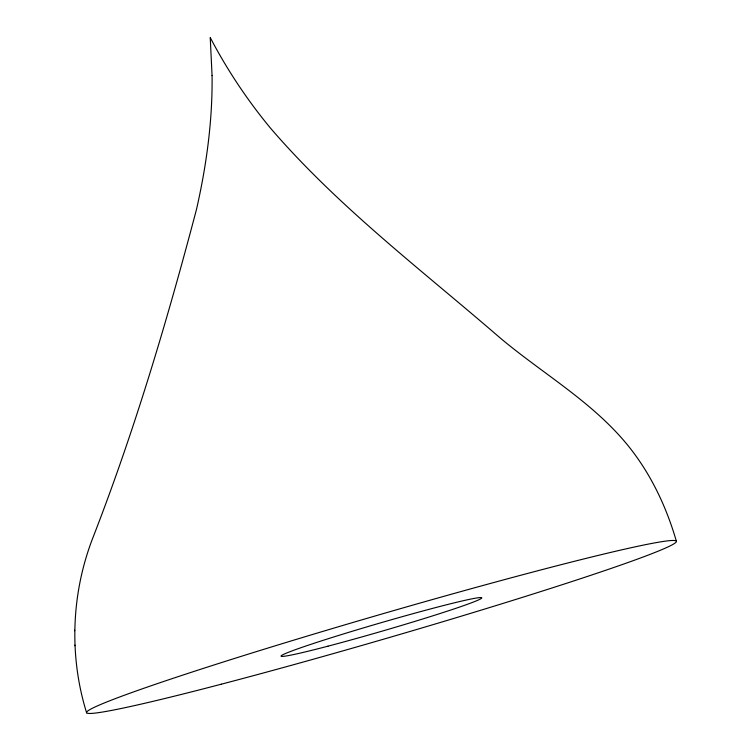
<?xml version="1.0" encoding="UTF-8"?>
<svg xmlns="http://www.w3.org/2000/svg" width="751" height="751" viewBox="0 0 751 751"><rect width="100%" height="100%" fill="white"/><g stroke="black" fill="none" stroke-linecap="round" stroke-linejoin="round"><path stroke-width="1.13" d="M212.064 75.504C212.636 120.639 206.45 165.595 196.462 209.529C167.079 320.968 134.222 431.741 92.335 539.18C71.279 594.482 69.036 656.261 86.609 712.812M676.341 541.114C665.996 505.479 649.596 471.299 625.677 442.743C590.342 400.621 541.771 372.918 500.072 337.875C421.658 270.013 337.959 206.76 270.153 127.736C247.145 99.836 226.99 69.599 210.233 37.55L212.064 75.522M74.631 630.155L74.649 630.756M74.903 645.109L74.922 645.719M327.98 646.17A104.427 4.187 -16.2 0 0 481.691 598.068A104.427 4.187 -16.2 0 0 334.758 636.651A104.427 4.187 -16.2 0 0 327.98 646.17M221.254 684.208A307.14 12.326 -16.2 0 0 676.06 542.175A307.14 12.326 -16.2 0 0 247.117 654.506A307.14 12.326 -16.2 0 0 221.254 684.208"/></g></svg>
